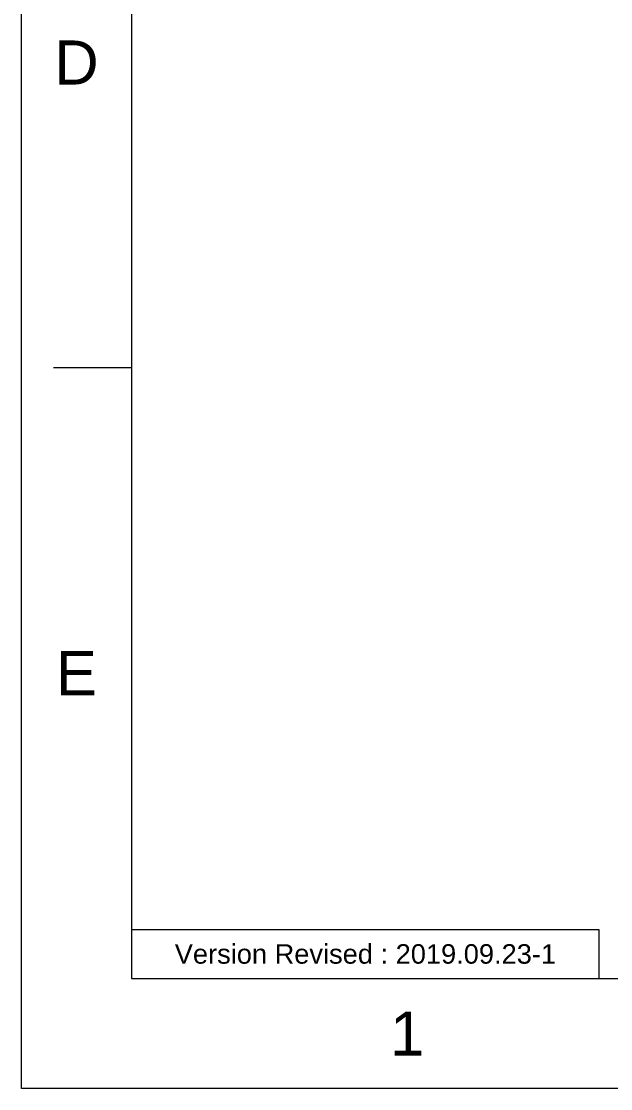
# Model space of a CAD drawing. Header units: millimetres. Extents: x 601 to 1195, y -1757 to -1337.
# Drawn here: x 601.1 to 676.7, y -1757.2 to -1620.2 of the extents above; entities that cross this region are included whole.
import ezdxf

# ---------------------------------------------------------------- set-up
doc = ezdxf.new("R2010")
doc.units = ezdxf.units.MM
doc.header["$LTSCALE"] = 0.1
doc.layers.get('0').update_dxf_attribs({"lineweight": 13})
doc.layers.add('FORM', color=7, linetype='Continuous', lineweight=13)
doc.layers.add('TEXT', color=2, linetype='Continuous')
doc.styles.get("Standard").update_dxf_attribs({"font": 'arial.ttf'})

msp = doc.modelspace()

# ---------------------------------------------------------------- linework, layer by layer
for p, q in [((615.21, -1351.314), (615.21, -1743.031)), ((615.21, -1664.688), (605.21, -1664.688)), ((615.21, -1743.031), (1180.867, -1743.031))]:
    msp.add_line(p, q)
msp.add_lwpolyline([(601.069, -1337.172), (1195.008, -1337.172), (1195.008, -1757.172), (601.069, -1757.172)], close=True)
at = {"layer": 'FORM'}
msp.add_lwpolyline([(615.21, -1743.031), (675.21, -1743.031), (675.21, -1736.781), (615.21, -1736.781)], close=True, dxfattribs=at)

# ---------------------------------------------------------------- texts
at = {"char_height": 5.657, "attachment_point": 5}
for s, width, insert in [('D', 10, (608.14, -1625.516)), ('E', 10, (608.14, -1703.859)), ('1', 50, (650.564, -1750.102))]:
    msp.add_mtext_dynamic_manual_height_columns(s, width=width, gutter_width=12.5, heights=[0], dxfattribs=dict(at, insert=insert))
at = {"layer": 'TEXT', "insert": (645.21, -1739.906), "char_height": 2.5, "attachment_point": 5}
msp.add_mtext_dynamic_manual_height_columns('Version Revised : 2019.09.23-1', width=60, gutter_width=12.5, heights=[0], dxfattribs=at)

doc.saveas('drawing.dxf')
